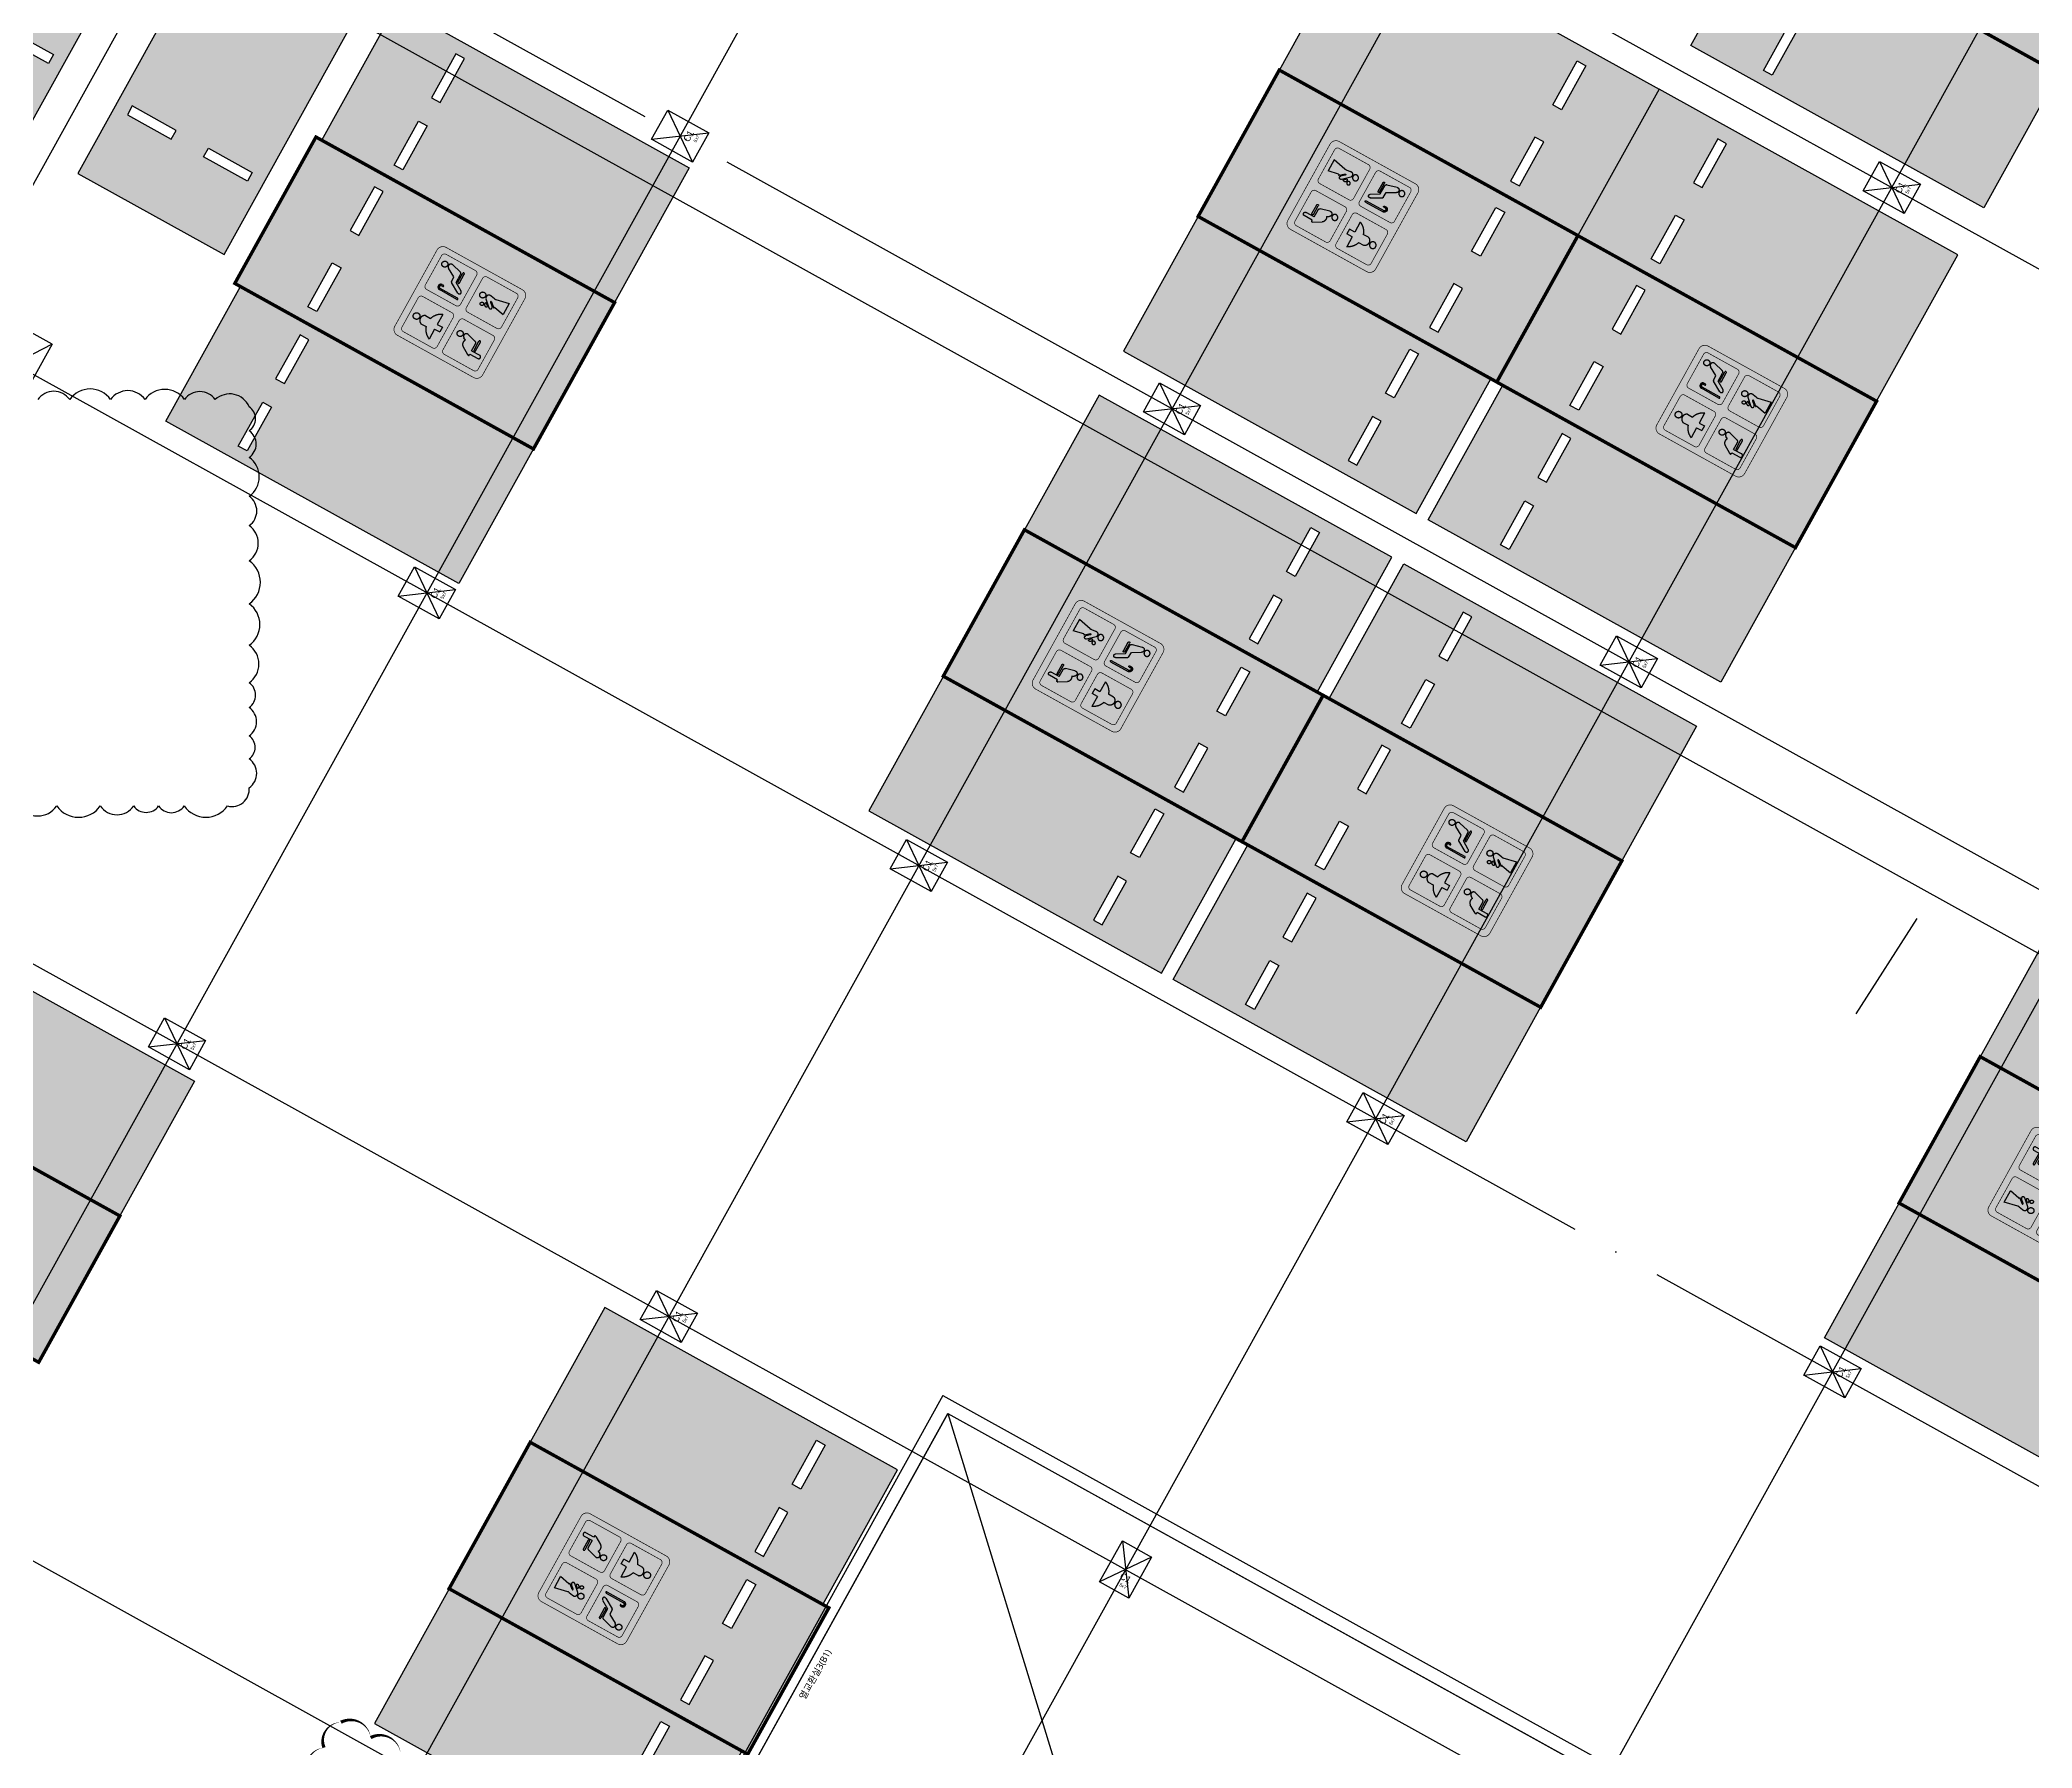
# Model space of a CAD drawing. Header units: millimetres. Extents: x -21000 to 567700, y 435000 to 850800.
# Drawn here: x 299436 to 329193, y 616680 to 642194 of the extents above; entities that cross this region are included whole.
import ezdxf
from ezdxf.xclip import XClip

# ---------------------------------------------------------------- set-up
doc = ezdxf.new("R2010")
doc.units = ezdxf.units.MM
doc.header["$LTSCALE"] = 700
doc.header["$XCLIPFRAME"] = 2
doc.linetypes.add('AB_Pbase$0$주차장기둥$0$CEN', pattern=[62, 60, -1, 0, -1])
doc.layers.get('0').update_dxf_attribs({"color": 2})
doc.layers.get('Defpoints').update_dxf_attribs({"color": 171})
for name, color, linetype, plot in [('AB_Pbase$0$AB_Pbase_지하1층_구조도void$0$DEF_TEXT', 221, 'Continuous', False), ('AB_Pbase$0$CON-106-B2F$0$DEFPOINT', 247, 'Continuous', False), ('AB_Pbase$0$주차장기둥$0$DEFPOINT', 247, 'Continuous', False), ('현장수정', 120, 'Continuous', False)]:
    doc.layers.add(name, color=color, linetype=linetype, plot=plot)
for name, color, linetype in [('AB_Pbase$0$da-open con', 1, 'Continuous'), ('AB_Pbase$0$WAL', 3, 'Continuous'), ('AB_Pbase$0$주차-sol', 254, 'Continuous'), ('AB_Pbase$0$주차-여행', 221, 'Continuous'), ('AB_Pbase$0$주차-일반', 9, 'Continuous'), ('AB_Pbase$0$주차-확장', 7, 'Continuous'), ('AB_Pbase$0$주차장기둥$0$CEN_P', 244, 'AB_Pbase$0$주차장기둥$0$CEN')]:
    doc.layers.add(name, color=color, linetype=linetype)
doc.styles.add('AB_Pbase$0$AB_Pbase_지하1층_구조도void$0$맑은 고딕', font='malgun.ttf')
doc.styles.add('AB_Pbase$0$주차장기둥$0$맑은 고딕', font='')
doc.styles.get('AB_Pbase$0$주차장기둥$0$맑은 고딕').set_extended_font_data('Dotum')

# ---------------------------------------------------------------- blocks, each defined once
blk = doc.blocks.new('AB_Pbase$0$CON-106-B2F')
for q in [(22410, -5930), (21210, -16180)]:
    blk.add_line((22410, -16180), q)
at = {"layer": 'AB_Pbase$0$CON-106-B2F$0$DEFPOINT', "color": 190}
blk.add_line((22410, -16180), (21210, -15380), dxfattribs=at)
blk = doc.blocks.new('AB_Pbase$0$CON-106-B1F')
blk.add_blockref('AB_Pbase$0$CON-106-B2F', (0, 0))
blk = doc.blocks.new('AB_Pbase$0$지하1층 동골조')
at = {"rotation": 60.99999813646934}
blk.add_blockref('AB_Pbase$0$CON-106-B1F', (127660, -14071), dxfattribs=at)
blk = doc.blocks.new('AB_Pbase$0$AB_Pbase_지하1층_골조')
for p, q in [((312922, 621948), (308534, 614033)), ((312922, 621948), (328823, 613134)), ((313000, 621677), (308709, 613936)), ((313000, 621677), (328641, 613006))]:
    blk.add_line(p, q)
blk = doc.blocks.new('AB_Pbase$0$주차장기둥$0$cen 2bl 지하')
at = {"layer": 'AB_Pbase$0$주차장기둥$0$CEN_P', "color": 5}
for p, q in [((-26086, 128592), (-26086, 259311)), ((-17986, 66583), (-17986, 259281)), ((-9586, 66583), (-9586, 259250)), ((-1786, 66583), (-1786, 259221)), ((6014, 113576), (6014, 259192)), ((-57008, 146583), (119274, 146583)), ((-60586, 138483), (119274, 138483)), ((-127186, 130683), (119274, 130683)), ((-74426, 122983), (119274, 122983)), ((-23086, 115183), (119274, 115183))]:
    blk.add_line(p, q, dxfattribs=at)
blk = doc.blocks.new('AB_Pbase$0$주차장기둥$0$p기둥 5x7')
blk.add_lwpolyline([(-250, 350), (250, 350), (250, -350), (-250, -350)], close=True)
at = {"layer": 'AB_Pbase$0$주차장기둥$0$DEFPOINT'}
for p, q in [((250, 350), (-250, -350)), ((-250, 350), (250, -350))]:
    blk.add_line(p, q, dxfattribs=at)
at = {"layer": 'AB_Pbase$0$주차장기둥$0$DEFPOINT', "color": 6, "style": 'AB_Pbase$0$주차장기둥$0$맑은 고딕'}
for s, height, p in [('C1', 100, (-24, -160)), ('5x7', 50, (29, -259))]:
    blk.add_text(s, height=height, rotation=0, dxfattribs=at).set_placement(p)
blk = doc.blocks.new('AB_Pbase$0$주차장기둥')
for name, p, rotation in [('AB_Pbase$0$주차장기둥$0$cen 2bl 지하', (36992, -11667), 1.99999810188403), ('AB_Pbase$0$주차장기둥$0$p기둥 5x7', (30092, 134765), 91.99999810188433), ('AB_Pbase$0$주차장기둥$0$p기둥 5x7', (30374, 126670), 91.99999810188433), ('AB_Pbase$0$주차장기둥$0$p기둥 5x7', (22579, 126397), 91.99999810188433), ('AB_Pbase$0$주차장기둥$0$p기둥 5x7', (14184, 126104), 91.99999810188433), ('AB_Pbase$0$주차장기둥$0$p기둥 5x7', (38442, 119147), 91.99999810188433), ('AB_Pbase$0$주차장기둥$0$p기둥 5x7', (30646, 118874), 91.99999810188433), ('AB_Pbase$0$주차장기둥$0$p기둥 5x7', (22851, 118602), 91.99999810188433), ('AB_Pbase$0$주차장기둥$0$p기둥 5x7', (14456, 118309), 91.99999810188433), ('AB_Pbase$0$주차장기둥$0$p기둥 5x7', (30915, 111179), 1.999998101881787), ('AB_Pbase$0$주차장기둥$0$p기둥 5x7', (23120, 110907), 91.99999810188433), ('AB_Pbase$0$주차장기둥$0$p기둥 5x7', (14725, 110614), 91.99999810188433)]:
    blk.add_blockref(name, p, dxfattribs=dict(rotation=rotation))
blk = doc.blocks.new('AB_Pbase$0$AB_Pbase_지하1층_구조도void', base_point=(49381, 737051))
blk.add_line((313000, 621677), (317963, 605472))
blk.add_lwpolyline([(311444, 612420), (308709, 613936), (313000, 621677), (328641, 613006), (317963, 605472), (316032, 608208), (315847, 608470, 0.113028)], format="xyb", close=True)
at = {"layer": 'AB_Pbase$0$AB_Pbase_지하1층_구조도void$0$DEF_TEXT', "style": 'AB_Pbase$0$AB_Pbase_지하1층_구조도void$0$맑은 고딕'}
blk.add_text('열교환실3(B1)', height=100, rotation=60.9998, dxfattribs=at).set_placement((310861, 617396))
blk = doc.blocks.new('AB_Pbase$0$AB_Pbase-C1BCB056C')
at = {"layer": 'AB_Pbase$0$주차-여행'}
h = blk.add_hatch(color=170, dxfattribs=at)
h.dxf.hatch_style = 1
edge = h.paths.add_edge_path()
edge.add_line((105, 5), (1405, 5))
edge.add_arc((1405, 105), 100, 270, 360)
edge.add_line((1505, 105), (1505, 1405))
edge.add_arc((1405, 1405), 100, 0, 90)
edge.add_line((1405, 1505), (105, 1505))
edge.add_arc((105, 1405), 100, 90, 180)
edge.add_line((5, 1405), (5, 105))
edge.add_arc((105, 105), 100, 180, 270)
h = blk.add_hatch(color=255, dxfattribs=at)
h.dxf.hatch_style = 1
h.paths.add_polyline_path([(465, 1094), (465, 1180, 0.714286), (325, 1180), (325, 1094, 0.219224), (185, 965), (355, 965), (355, 875), (435, 875), (435, 965), (605, 965, 0.219224)])
h.paths.add_polyline_path([(445, 1295, 1), (345, 1295, 1)])
h.paths.add_polyline_path([(905, 1187), (905, 887, 1), (925, 887), (925, 1187, -1), (970, 1187), (970, 1167, 1), (990, 1167), (990, 1187, 1)])
h.paths.add_polyline_path([(1323, 1301, 1), (1233, 1301, 1)])
h.paths.add_polyline_path([(1326, 1193, 0.878579), (1252, 1222), (1178, 1090), (1094, 1086, 0.258599), (1086, 1081), (994, 920, 0.979199), (1041, 893), (1120, 1020), (1258, 1020, 0.342105), (1287, 1042)])
h.paths.add_polyline_path([(1288, 1000), (1138, 1000, 1), (1138, 975), (1288, 975, 1)], flags=17)
h.paths.add_polyline_path([(437, 598, 1), (527, 598, 1)])
h.paths.add_polyline_path([(528, 486, 0.88788), (453, 517), (433, 482, 0.415611), (332, 466), (259, 343, 0.192889), (258, 335, 0.480795), (267, 323), (285, 323), (285, 186, 1), (340, 186), (340, 323), (460, 323, 0.335846), (488, 345)])
h.paths.add_polyline_path([(516, 297), (366, 297, 1), (366, 272), (516, 272, 1)], flags=17)
h.paths.add_polyline_path([(1053, 529, 1), (1002, 529, 1)])
h.paths.add_polyline_path([(1071, 480, 1.194973), (1032, 437)])
h.paths.add_polyline_path([(1196, 466, 0.70337), (1123, 516), (1027, 409, 1), (1064, 375), (1111, 428, -1), (1122, 418), (1063, 351, 0.482877), (1064, 343), (1073, 339, -0.332101), (1075, 333), (1040, 174), (1231, 174), (1185, 381, -0.096684), (1185, 402)])
h.paths.add_polyline_path([(1194, 582, 1), (1104, 582, 1)])
at = {"layer": 'AB_Pbase$0$주차-여행', "color": 255}
for p, q in [((1178, 1090), (1252, 1222)), ((1287, 1042), (1326, 1193)), ((355, 965), (185, 965)), ((325, 1180), (325, 1094)), ((355, 965), (355, 875)), ((605, 965), (435, 965)), ((435, 965), (435, 875)), ((465, 1180), (465, 1094)), ((905, 887), (905, 1187)), ((925, 887), (925, 1187)), ((970, 1167), (970, 1187)), ((990, 1167), (990, 1187)), ((994, 920), (1086, 1081)), ((1041, 893), (1120, 1020)), ((1094, 1086), (1178, 1090)), ((1120, 1020), (1258, 1020)), ((1138, 1000), (1288, 1000)), ((1138, 975), (1288, 975)), ((435, 875), (355, 875)), ((257, 333), (257, 338)), ((259, 343), (332, 466)), ((267, 323), (285, 323)), ((285, 323), (285, 186)), ((340, 323), (460, 323)), ((340, 323), (340, 186)), ((433, 482), (453, 517)), ((528, 486), (488, 345)), ((1123, 516), (1027, 409)), ((1071, 480), (1032, 437)), ((1075, 333), (1040, 174)), ((1122, 418), (1063, 351)), ((1111, 428), (1064, 375)), ((1073, 339), (1064, 343)), ((1185, 402), (1196, 466)), ((1185, 381), (1231, 174)), ((366, 297), (516, 297)), ((366, 272), (516, 272)), ((1231, 174), (1040, 174))]:
    blk.add_line(p, q, dxfattribs=at)
at = {"layer": 'AB_Pbase$0$주차-여행', "color": 255, "const_width": 10}
for points in [[(105, 5), (1405, 5, 0.414214), (1505, 105), (1505, 1405, 0.414214), (1405, 1505), (105, 1505, 0.414214), (5, 1405), (5, 105, 0.414214)], [(145, 805), (645, 805, 0.414214), (695, 855), (695, 1355, 0.414214), (645, 1405), (145, 1405, 0.414214), (95, 1355), (95, 855, 0.414214)], [(865, 805), (1365, 805, 0.414214), (1415, 855), (1415, 1355, 0.414214), (1365, 1405), (865, 1405, 0.414214), (815, 1355), (815, 855, 0.414214)], [(145, 105), (645, 105, 0.414214), (695, 155), (695, 655, 0.414214), (645, 705), (145, 705, 0.414214), (95, 655), (95, 155, 0.414214)], [(865, 105), (1365, 105, 0.414214), (1415, 155), (1415, 655, 0.414214), (1365, 705), (865, 705, 0.414214), (815, 655), (815, 155, 0.414214)]]:
    blk.add_lwpolyline(points, format="xyb", close=True, dxfattribs=at)
at = {"layer": 'AB_Pbase$0$주차-여행', "color": 255}
for centre, radius in [((395, 1295), 50), ((1278, 1301), 45), ((482, 598), 45), ((1149, 582), 45), ((1028, 529), 25.7)]:
    blk.add_circle(centre, radius, dxfattribs=at)
for centre, radius, start, end in [((395, 1156), 74, 18.9246, 161.0754), ((948, 1187), 42.5, 0, 180), ((948, 1187), 22.5, 0, 180), ((1287, 1203), 40, 345.5444, 150.7519), ((395, 877), 227, 107.9202, 157.3801), ((395, 877), 227, 22.6199, 72.0798), ((980, 1167), 10, 180, 0), ((1018, 907), 27, 150.4282, 328.0196), ((1094, 1076), 10, 92.4323, 150.4282), ((1138, 987), 12.5, 90, 270), ((1258, 1050), 30, 270, 345.5444), ((1288, 987), 12.5, 270, 90), ((915, 887), 10, 180, 0), ((267, 338), 10, 149.0416, 180), ((267, 333), 10, 180, 270), ((391, 424), 72.3, 54.3449, 144.618), ((489, 497), 41, 344.2578, 150.6627), ((460, 353), 30, 270, 344.2578), ((1048, 462), 29, 37.898, 238.2024), ((1046, 392), 25, 138.0502, 318.0502), ((1066, 348), 5, 138.0502, 241.1496), ((1070, 334), 5, 347.664, 61.1496), ((1117, 423), 7.5, 318.0502, 138.0502), ((1151, 478), 46.8, 345.409, 125.8947), ((1239, 393), 55, 170.2464, 192.336), ((312, 186), 27.5, 180, 0), ((366, 284), 12.5, 90, 270), ((516, 284), 12.5, 270, 90)]:
    blk.add_arc(centre, radius, start, end, dxfattribs=at)
blk = doc.blocks.new('AB_Pbase$0$AB_Pbase-여행주차_')
at = {"layer": 'AB_Pbase$0$주차-sol'}
h = blk.add_hatch(color=252, dxfattribs=at)
h.paths.add_polyline_path([(54378012, -70102334), (54378012, -70097234), (54375512, -70097234), (54375512, -70102334)])
h.paths.add_polyline_path([(54377037, -70098359), (54377037, -70098509), (54377787, -70098509), (54377787, -70098359)], flags=16)
h.paths.add_polyline_path([(54376487, -70098359), (54376487, -70098509), (54375737, -70098509), (54375737, -70098359)], flags=16)
at = {"layer": 'AB_Pbase$0$주차-여행', "const_width": 50}
blk.add_lwpolyline([(54378012, -70102334), (54378012, -70097234), (54375512, -70097234), (54375512, -70102334)], close=True, dxfattribs=at)
at = {"layer": 'AB_Pbase$0$주차-여행', "color": 5, "ltscale": 600}
for points in [[(54376487, -70098359), (54376487, -70098509), (54375737, -70098509), (54375737, -70098359)], [(54377037, -70098359), (54377037, -70098509), (54377787, -70098509), (54377787, -70098359)]]:
    blk.add_lwpolyline(points, close=True, dxfattribs=at)
at = {"layer": 'AB_Pbase$0$주차-여행', "xscale": 1.000000000002362, "yscale": 1.000000000002362, "zscale": 1.000000000002362}
blk.add_blockref('AB_Pbase$0$AB_Pbase-C1BCB056C', (54376007, -70101139), dxfattribs=at)
blk = doc.blocks.new('AB_Pbase$0$주차일반')
at = {"layer": 'AB_Pbase$0$주차-sol'}
h = blk.add_hatch(color=254, dxfattribs=at)
h.dxf.hatch_style = 1
h.paths.add_polyline_path([(0, 0), (-2300, 0), (-2300, -5000), (0, -5000)])
h.paths.add_polyline_path([(-200, -3725), (-200, -3875), (-950, -3875), (-950, -3725)], flags=16)
h.paths.add_polyline_path([(-1350, -3725), (-1350, -3875), (-2100, -3875), (-2100, -3725)], flags=16)
at = {"layer": 'AB_Pbase$0$주차-일반', "color": 6}
for points in [[(0, 0), (0, -5000), (-2300, -5000), (-2300, 0)], [(-1350, -3875), (-1350, -3725), (-2100, -3725), (-2100, -3875)], [(-950, -3875), (-950, -3725), (-200, -3725), (-200, -3875)]]:
    blk.add_lwpolyline(points, close=True, dxfattribs=at)
blk = doc.blocks.new('AB_Pbase$0$주차확장')
at = {"layer": 'AB_Pbase$0$주차-sol'}
h = blk.add_hatch(color=252, dxfattribs=at)
h.paths.add_polyline_path([(1525, -3825), (2275, -3825), (2275, -3975), (1525, -3975)], flags=16)
edge = h.paths.add_edge_path()
edge.add_line((0, -5100), (2500, -5100))
edge.add_line((2500, -5100), (2500, 0))
edge.add_line((2500, 0), (0, 0))
edge.add_line((0, 0), (0, -5100))
h.paths.add_polyline_path([(225, -3975), (225, -3825), (975, -3825), (975, -3975)])
at = {"layer": 'AB_Pbase$0$주차-확장'}
blk.add_lwpolyline([(0, 0), (0, -5100), (2500, -5100), (2500, 0)], close=True, dxfattribs=at)
at = {"layer": 'AB_Pbase$0$주차-확장', "ltscale": 600}
for points in [[(975, -3975), (975, -3825), (225, -3825), (225, -3975)], [(1525, -3975), (1525, -3825), (2275, -3825), (2275, -3975)]]:
    blk.add_lwpolyline(points, close=True, dxfattribs=at)
blk = doc.blocks.new('AB_Pbase$0$pppaaa_1_1')
at = {"layer": 'AB_Pbase$0$주차-여행'}
for p, rotation in [((13871210, -87028406), 150.9999951359076), ((-87345027, -12930189), 61.00018048140679), ((-87367841, -12935553), 61.00001873058165), ((-87348954, -12937274), 61.00018048140679), ((-87352759, -12944139), 61.00018048140679), ((-87375236, -12949158), 60.99999513590793), ((88003072, 14198609), 240.9999951359077), ((87981412, 14192875), 241.0000116715885)]:
    blk.add_blockref('AB_Pbase$0$AB_Pbase-여행주차_', p, dxfattribs=dict(at, rotation=rotation))
at = {"layer": 'AB_Pbase$0$주차-여행', "xscale": -1, "rotation": 241.0000320231455}
for p in [(35267893, -80904604), (35264087, -80911470)]:
    blk.add_blockref('AB_Pbase$0$AB_Pbase-여행주차_', p, dxfattribs=at)
at = {"layer": 'AB_Pbase$0$주차-일반'}
for p, rotation in [((301620, 645135), 330.9999951196745), ((328470, 639684), 240.9999948473958), ((305693, 634073), 240.9999951356504), ((324543, 632600), 240.9999948473958), ((320737, 625734), 240.9999951356614), ((300632, 624630), 240.9999951356504), ((327205, 624821), 60.9999951357723)]:
    blk.add_blockref('AB_Pbase$0$주차일반', p, dxfattribs=dict(at, rotation=rotation))
at = {"layer": 'AB_Pbase$0$주차-일반', "extrusion": (0, 0, -1), "xscale": -1, "zscale": -1}
for p, rotation in [((-308021, 638271), 119.0000045673464), ((-323064, 629932), 119.0000051616481)]:
    blk.add_blockref('AB_Pbase$0$주차일반', p, dxfattribs=dict(at, rotation=rotation))
at = {"layer": 'AB_Pbase$0$주차-일반', "xscale": -1}
for p, rotation in [((315621, 637545), 60.99999513567117), ((306760, 621248), 61.0000116708511), ((304433, 617050), 61.0000116708511)]:
    blk.add_blockref('AB_Pbase$0$주차일반', p, dxfattribs=dict(at, rotation=rotation))
at = {"layer": 'AB_Pbase$0$주차-일반', "extrusion": (0, 0, -1), "zscale": -1}
for p, rotation in [((-314143, 634878), 299.0000048643369), ((-311816, 630679), 299.0000048643369), ((-328417, 627007), 299.000004864348)]:
    blk.add_blockref('AB_Pbase$0$주차일반', p, dxfattribs=dict(at, rotation=rotation))
at = {"layer": 'AB_Pbase$0$주차-확장'}
for p, rotation in [((302474, 644661), 331.0000320233926), ((328082, 638985), 240.9999948473958)]:
    blk.add_blockref('AB_Pbase$0$주차확장', p, dxfattribs=dict(at, rotation=rotation))
at = {"layer": 'AB_Pbase$0$주차-확장', "xscale": -1, "rotation": 60.99999513567117}
blk.add_blockref('AB_Pbase$0$주차확장', (319161, 643930), dxfattribs=at)
blk = doc.blocks.new('AB_Pbase')
at = {"layer": 'Defpoints'}
blk.add_line((327468, 629070), (326561, 627646), dxfattribs=at)
for name, p, rotation in [('AB_Pbase$0$AB_Pbase_지하1층_골조', (0, 0), 359.9999999999999), ('AB_Pbase$0$주차장기둥', (231893, 539971), 329.0000000345588), ('AB_Pbase$0$지하1층 동골조', (146945, 639965), 359.9999999999994)]:
    blk.add_blockref(name, p, dxfattribs=dict(rotation=rotation))
at = {"layer": 'AB_Pbase$0$da-open con', "rotation": 359.9999999999999}
blk.add_blockref('AB_Pbase$0$AB_Pbase_지하1층_구조도void', (49381, 737051), dxfattribs=at)
at = {"layer": 'AB_Pbase$0$WAL'}
ref = blk.add_blockref('AB_Pbase$0$pppaaa_1_1', (0, 0), dxfattribs=dict(at, rotation=359.9999999999999))
XClip(ref).set_block_clipping_path([(-396188.9384898804, 0.0133324571), (493845.7278262604, 839949.4046300659)])

msp = doc.modelspace()

# ---------------------------------------------------------------- block references
ref = msp.add_blockref('AB_Pbase', (0, 0))
XClip(ref).set_block_clipping_path([(-0.000000015, 445500.0000000148), (493845.7187941075, 839949.3912975936)])

# ---------------------------------------------------------------- next in the draw order: linework, layer by layer
msp.add_line((275159, 658552), (397606, 590679))
at = {"layer": 'Defpoints', "color": 3}
msp.add_lwpolyline([(304823, 616610, 0, 50, 0.520567), (304378, 616838, 0, 50, 0.520567), (303933, 617067, 0, 50, 0.520567), (303680, 616688, 0, 50, 0.520567), (303446, 616246, 0, 50, 0.520567)], format="xyseb", dxfattribs=at)
at = {"layer": '현장수정'}
msp.add_lwpolyline([(299114, 630752, 0.520567), (299689, 630752, 0.520567), (300339, 630752, 0.520567), (300839, 630752, 0.520567), (301209, 630752, 0.520567), (301593, 630752, 0.520567), (302239, 630752, 0.520567), (302563, 631024, 0.520567), (302563, 631456, 0.520567), (302563, 631798, 0.520567), (302563, 632223, 0.520567), (302563, 632593, 0.520567), (302563, 633152, 0.520567), (302563, 633770, 0.520567), (302563, 634415, 0.520567), (302563, 634939, 0.520567), (302563, 635377, 0.520567), (302563, 635957, 0.520567), (302563, 636356, 0.520567), (302563, 636715, 0.520567), (302057, 636821, 0.520567), (301597, 636821, 0.520567), (301007, 636821, 0.520567), (300493, 636821, 0.520567), (299883, 636821, 0.520567), (299405, 636821, 0.520567)], format="xyb", dxfattribs=at)

doc.saveas('drawing.dxf')
